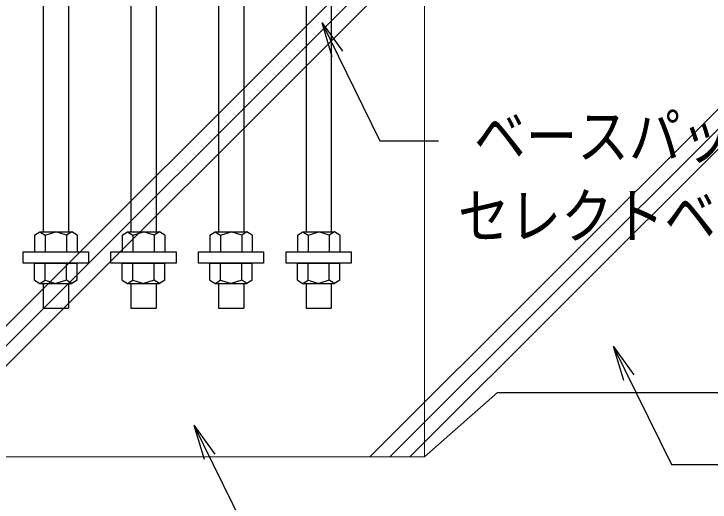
# Model space of a CAD drawing. Units: millimetres, scale not verified. Extents: x -40820 to 40820, y -29828 to 29828.
# Drawn here: x -34904 to -29494, y 6321 to 10118 of the extents above; entities that cross this region are included whole.
import ezdxf
from ezdxf.enums import TextEntityAlignment as Align

# ---------------------------------------------------------------- set-up
doc = ezdxf.new("R2010")
doc.units = ezdxf.units.MM
doc.header["$LTSCALE"] = 150
doc.linetypes.add('CHAIN', pattern=[18.5, 12, -1.5, 3.5, -1.5])
for name, color, linetype, lineweight in [('0-0_0', 1, 'CHAIN', 9), ('0-A_02-並線', 7, 'Continuous', 25), ('0-B_00-細線', 6, 'Continuous', 9)]:
    doc.layers.add(name, color=color, linetype=linetype, lineweight=lineweight)
doc.styles.add('ＭＳ ゴシック', font='')
doc.styles.get('ＭＳ ゴシック').set_extended_font_data('MS Gothic')

msp = doc.modelspace()

# ---------------------------------------------------------------- linework, layer by layer
at = {"layer": '0-0_0', "color": 7, "linetype": 'Continuous', "lineweight": 13}
for p, q in [((-31714.4, 12120.2), (-31714.4, 6672.6)), ((-31714.4, 6672.6), (-31147.3, 7172.6)), ((-31714.4, 6672.6), (-35400.5, 6672.6))]:
    msp.add_line(p, q, dxfattribs=at)
at = {"layer": '0-A_02-並線'}
for p, q in [((-34677, 12433.5), (-34677, 8424)), ((-34480.9, 12433.5), (-34480.9, 8424)), ((-33996, 12433.5), (-33996, 8424)), ((-33799.9, 12433.5), (-33799.9, 8424)), ((-33315.1, 12433.5), (-33315.1, 8424)), ((-33119, 12433.5), (-33119, 8424)), ((-32634.1, 12433.5), (-32634.1, 8424)), ((-32438, 12433.5), (-32438, 8424)), ((-32512.3, 10051.7), (-32351.5, 9827.2)), ((-32512.3, 10051.7), (-32433.1, 9787.2)), ((-34744, 8396.8), (-34744, 8266)), ((-34702.8, 8424), (-34455.1, 8424)), ((-34661.5, 8396.8), (-34661.5, 8266)), ((-34496.4, 8396.8), (-34496.4, 8266)), ((-34413.8, 8396.8), (-34413.8, 8266)), ((-34063.1, 8396.8), (-34063.1, 8266)), ((-34021.8, 8424), (-33774.1, 8424)), ((-33980.5, 8396.8), (-33980.5, 8266)), ((-33815.4, 8396.8), (-33815.4, 8266)), ((-33732.8, 8396.8), (-33732.8, 8266)), ((-33382.1, 8396.8), (-33382.1, 8266)), ((-33340.9, 8424), (-33093.2, 8424)), ((-33299.6, 8396.8), (-33299.6, 8266)), ((-33134.5, 8396.8), (-33134.5, 8266)), ((-33051.9, 8396.8), (-33051.9, 8266)), ((-32701.2, 8396.8), (-32701.2, 8266)), ((-32659.9, 8424), (-32412.2, 8424)), ((-32618.6, 8396.8), (-32618.6, 8266)), ((-32453.5, 8396.8), (-32453.5, 8266)), ((-32370.9, 8396.8), (-32370.9, 8266)), ((-34744, 8266), (-34413.8, 8266)), ((-34063.1, 8266), (-33732.8, 8266)), ((-33382.1, 8266), (-33051.9, 8266)), ((-32701.2, 8266), (-32370.9, 8266)), ((-34744, 8048.1), (-34744, 8178.9)), ((-34744, 8178.9), (-34413.8, 8178.9)), ((-34661.5, 8048.1), (-34661.5, 8178.9)), ((-34496.4, 8048.1), (-34496.4, 8178.9)), ((-34413.8, 8048.1), (-34413.8, 8178.9)), ((-34063.1, 8048.1), (-34063.1, 8178.9)), ((-34063.1, 8178.9), (-33732.8, 8178.9)), ((-33980.5, 8048.1), (-33980.5, 8178.9)), ((-33815.4, 8048.1), (-33815.4, 8178.9)), ((-33732.8, 8048.1), (-33732.8, 8178.9)), ((-33382.1, 8048.1), (-33382.1, 8178.9)), ((-33382.1, 8178.9), (-33051.9, 8178.9)), ((-33299.6, 8048.1), (-33299.6, 8178.9)), ((-33134.5, 8048.1), (-33134.5, 8178.9)), ((-33051.9, 8048.1), (-33051.9, 8178.9)), ((-32701.2, 8048.1), (-32701.2, 8178.9)), ((-32701.2, 8178.9), (-32370.9, 8178.9)), ((-32618.6, 8048.1), (-32618.6, 8178.9)), ((-32453.5, 8048.1), (-32453.5, 8178.9)), ((-32370.9, 8048.1), (-32370.9, 8178.9)), ((-34702.8, 8020.9), (-34455.1, 8020.9)), ((-34480.9, 8020.9), (-34480.9, 7830.2)), ((-34021.8, 8020.9), (-33774.1, 8020.9)), ((-33799.9, 8020.9), (-33799.9, 7830.2)), ((-33340.9, 8020.9), (-33093.2, 8020.9)), ((-33119, 8020.9), (-33119, 7830.2)), ((-32659.9, 8020.9), (-32412.2, 8020.9)), ((-32438, 8020.9), (-32438, 7830.2)), ((-30246.9, 7534.1), (-30086.2, 7309.6)), ((-30246.9, 7534.1), (-30167.7, 7269.6)), ((-33505.1, 6918.1), (-33344.3, 6693.5)), ((-33505.1, 6918.1), (-33425.8, 6653.5))]:
    msp.add_line(p, q, dxfattribs=at)
for points in [[(-31147.3, 7172.6), (-27090.4, 7172.6), (-27090.4, 12120.2), (-36281.3, 12120.2), (-36281.3, 7172.6), (-35965.9, 7172.6)], [(-32512.3, 10051.7), (-32060.1, 9129.9), (-31606.1, 9129.9)], [(-34744, 8396.8), (-34702.8, 8424), (-34661.5, 8396.8), (-34578.9, 8424)], [(-34413.8, 8396.8), (-34455.1, 8424), (-34496.4, 8396.8), (-34578.9, 8424)], [(-34063.1, 8396.8), (-34021.8, 8424), (-33980.5, 8396.8), (-33898, 8424)], [(-33732.8, 8396.8), (-33774.1, 8424), (-33815.4, 8396.8), (-33898, 8424)], [(-33382.1, 8396.8), (-33340.9, 8424), (-33299.6, 8396.8), (-33217, 8424)], [(-33051.9, 8396.8), (-33093.2, 8424), (-33134.5, 8396.8), (-33217, 8424)], [(-32701.2, 8396.8), (-32659.9, 8424), (-32618.6, 8396.8), (-32536.1, 8424)], [(-32370.9, 8396.8), (-32412.2, 8424), (-32453.5, 8396.8), (-32536.1, 8424)], [(-34744, 8048.1), (-34702.8, 8020.9), (-34661.5, 8048.1), (-34578.9, 8020.9)], [(-34677, 8020.9), (-34677, 7830.2), (-34480.9, 7830.2)], [(-34413.8, 8048.1), (-34455.1, 8020.9), (-34496.4, 8048.1), (-34578.9, 8020.9)], [(-34063.1, 8048.1), (-34021.8, 8020.9), (-33980.5, 8048.1), (-33898, 8020.9)], [(-33996, 8020.9), (-33996, 7830.2), (-33799.9, 7830.2)], [(-33732.8, 8048.1), (-33774.1, 8020.9), (-33815.4, 8048.1), (-33898, 8020.9)], [(-33382.1, 8048.1), (-33340.9, 8020.9), (-33299.6, 8048.1), (-33217, 8020.9)], [(-33315.1, 8020.9), (-33315.1, 7830.2), (-33119, 7830.2)], [(-33051.9, 8048.1), (-33093.2, 8020.9), (-33134.5, 8048.1), (-33217, 8020.9)], [(-32701.2, 8048.1), (-32659.9, 8020.9), (-32618.6, 8048.1), (-32536.1, 8020.9)], [(-32634.1, 8020.9), (-32634.1, 7830.2), (-32438, 7830.2)], [(-32370.9, 8048.1), (-32412.2, 8020.9), (-32453.5, 8048.1), (-32536.1, 8020.9)], [(-30246.9, 7534.1), (-29794.7, 6612.3), (-29340.7, 6612.3)], [(-33505.1, 6918.1), (-33052.8, 5996.3), (-32598.9, 5996.3)]]:
    msp.add_lwpolyline(points, dxfattribs=at)
for points in [[(-34325.6, 8178.9), (-34832.2, 8178.9), (-34832.2, 8266), (-34325.6, 8266)], [(-33644.7, 8178.9), (-34151.3, 8178.9), (-34151.3, 8266), (-33644.7, 8266)], [(-32963.7, 8178.9), (-33470.3, 8178.9), (-33470.3, 8266), (-32963.7, 8266)], [(-32282.7, 8178.9), (-32789.4, 8178.9), (-32789.4, 8266), (-32282.7, 8266)]]:
    msp.add_lwpolyline(points, close=True, dxfattribs=at)
at = {"layer": '0-B_00-細線'}
for p, q in [((-30537.4, 12120.2), (-35710.7, 6946.9)), ((-30381.9, 12120.2), (-35628.2, 6873.9)), ((-30226.3, 12120.2), (-35545.6, 6800.9)), ((-27090.4, 11720.4), (-32138.3, 6672.6)), ((-27090.4, 11564.9), (-31982.7, 6672.6)), ((-27090.4, 11409.3), (-31827.2, 6672.6))]:
    msp.add_line(p, q, dxfattribs=at)

# ---------------------------------------------------------------- texts
at = {"layer": '0-A_02-並線', "style": 'ＭＳ ゴシック', "width": 0.85}
for s, p in [('ベースパック・', (-31328.9, 8890.3)), ('セレクトベース', (-31454.3, 8270.3))]:
    msp.add_text(s, height=346, dxfattribs=at).set_placement(p, align=Align.BOTTOM_LEFT)

doc.saveas('drawing.dxf')
